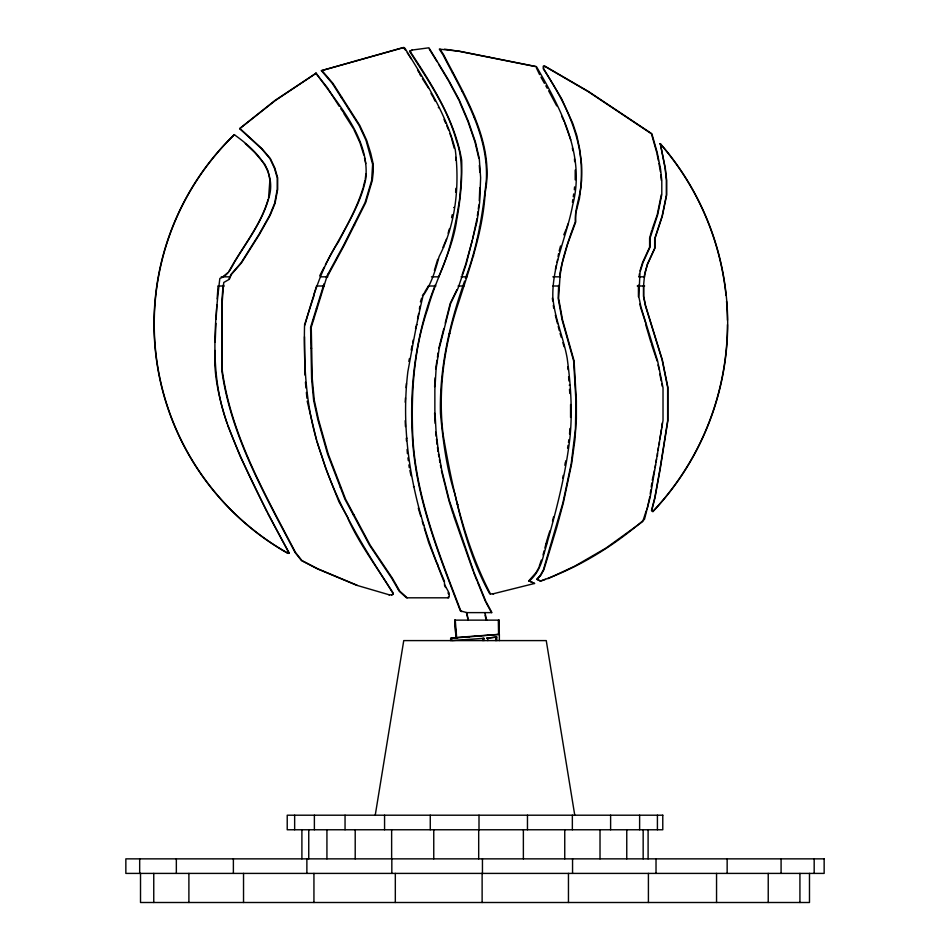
<?xml version="1.0" encoding="UTF-8"?>
<svg xmlns="http://www.w3.org/2000/svg" width="950" height="950" viewBox="0 0 950 950"><rect width="100%" height="100%" fill="white"/><g stroke="black" fill="none" stroke-linecap="round" stroke-linejoin="round"><path stroke-width="1.43" d="M214.973 350.491C213.406 375.44 219.545 400.152 227.181 423.724M215.187 341.964L215.947 323.344M558.648 285.344L558.161 298.252L562.091 319.853L573.634 360.846L575.926 400.793L575.439 429.186L571.199 463.778L562.887 502.93L543.388 569.846L540.253 575.486L536.833 579.346L540.289 581.079M479.275 200.818L479.786 187.839M216.161 319.034L216.849 304.641M434.601 386.674L435.136 377.839M569.561 433.996L569.893 428.474M405.187 402.218L405.472 397.86M406.137 387.719L406.434 383.372M217.134 298.894L218.084 286.009M455.905 188.302L455.62 192.161L456.273 192.161M223.084 285.238L221.789 301.791L221.789 370.227C230.791 435.848 264.86 494.665 295.058 552.461L301.459 560.559L317.502 568.884L356.796 585.319L389.417 594.866M574.322 189.763L574.572 186.924M575.201 179.859L575.213 170.026M639.124 276.64L639.398 273.743M644.136 277.341L647.33 264.207L654.669 248.271L654.669 238.806L662.091 216.161L666.413 195.106L666.413 180.12L665.071 168.079L660.309 143.64L665.297 168.079L666.627 180.12L666.627 195.106L662.316 216.161L654.883 238.806L654.883 248.271L647.556 264.207L644.741 273.279L643.696 284.109L643.696 296.281L645.608 305.71L662.34 359.896L667.862 387.267L667.862 420.743L660.274 468.564L654.989 497.776L651.724 510.542L652.971 511.539A273.849 273.79 -90 0 0 660.309 143.64M365.263 179.217L365.845 174.088M661.616 428.117L662.257 422.999M268.565 198.039L269.895 180.049L268.375 172.449M476.971 218.702L472.649 238.984M477.351 215.959L477.909 211.85M478.289 209.107L478.848 204.998M419.389 309.166L419.805 306.244M650.204 494.036L650.809 489.891M651.213 487.113L651.831 482.968M572.434 202.291L572.85 199.512M573.266 196.721L573.693 193.942M435.658 369.004L436.988 360.24M437.428 357.331L438.081 352.949M562.768 478.325L563.231 475.439M564.846 465.322L565.298 462.424M567.577 448.162L568.029 445.312M568.48 442.463L568.931 439.613M375.238 815.207L403.75 640.597L546.25 640.597L574.762 815.207M655.096 467.602L655.571 464.74M656.046 461.878L656.521 459.016M657.471 453.281L657.436 456.142M657.958 450.419L658.433 447.545M659.371 441.904L659.347 444.683M659.834 439.126L661.449 429.4M557.068 262.378L557.579 259.469M558.077 256.559L558.588 253.65M559.669 275.072C562.78 256.844 568.717 239.222 575.296 221.956C574.548 207.836 581.4 194.655 581.186 180.441C584.036 139.709 565.072 101.804 543.258 68.804L543.258 66.215L544.991 66.215L588.501 91.521L651.866 133.772L657.163 152.404L660.511 168.851L661.794 180.393L661.794 194.596L657.649 214.842L650.049 238.153L650.049 247.19L643.031 262.438L639.979 272.306L638.863 296.78L640.918 306.897L657.661 361.178L663.017 387.754L663.017 420.434L650.239 496.803L644.48 519.317C614.626 545.347 579.096 567.482 541.393 580.688M452.2 214.736L451.606 217.621L452.271 217.621M408.832 361.416L409.414 358.566M412.062 345.693L411.172 350.027L411.825 350.027M412.656 342.808L413.25 339.91M415.518 328.878L416.088 326.123M417.525 319.117L418.677 313.5M661.354 194.596L657.21 214.842L652.116 229.354M466.094 262.711L472.34 240.338M652.234 480.201L654.455 470.404M555.406 269.277L556.403 265.133M552.484 521.194L553.553 516.919M363.351 186.723L364.954 180.476M438.746 348.567L443.793 328.712M445.218 323.107L450.181 303.525L456.914 289.691M646.238 510.744L642.734 521.55L606.124 548.008L574.845 566.117L547.96 578.692M649.8 496.803L647.045 509.319M543.032 554.942L544.136 550.786M544.872 548.019L547.342 538.745M437.701 259.326L434.376 270.418M559.182 250.954L560.548 245.967M651.653 230.672L649.61 238.153L649.61 247.19L642.592 262.438L639.979 270.892M448.103 233.273L449.291 229.009M464.621 281.058C449.647 323.416 439.351 368.042 440.456 413.202C442.973 440.551 446.464 468.16 454.979 494.356C462.709 528.699 472.673 563.006 489.808 593.928L493.62 593.857M465.405 278.326C477.529 246.857 482.873 213.109 486.353 179.704C488.597 134.14 462.852 93.409 442.866 54.566L439.339 49.151L459.218 51.193L536.441 66.619C560.559 108.181 585.841 155.479 572.672 205.081C566.96 235.766 552.271 264.884 552.817 296.733C554.432 317.894 563.516 337.488 567.174 358.233C570.689 384.216 572.577 410.59 570.048 436.762C565.428 477.031 554.824 516.111 543.685 554.942C541.251 564.775 537.273 574.156 529.423 580.901L528.758 580.901L536.073 572.612L538.733 567.839M566.817 227.691L567.946 223.986M304.451 325.161L314.034 295.557M314.022 294.168L316.599 285.843M324.045 283.706L310.591 327.251L311.612 378.872L313.607 400.152L317.894 419.805L327.572 454.064L344.897 499.142L369.562 545.241L391.709 578.206L399.202 591.244L406.517 597.811L448.697 597.811C451.44 591.886 443.436 587.064 444.41 581.115C416.1 515.482 399.178 443.282 407.871 371.616C412.561 346.275 417.038 320.696 423.071 295.723C431.324 284.074 435.468 270.18 439.126 256.524C455.881 224.081 459.729 185.63 455.264 149.673C445.859 112.848 424.484 80.465 404.997 48.343L404.023 47.5L321.385 70.668L332.31 83.41L359.136 125.448L366.011 140.303L372.626 164.314L371.652 180.417L365.037 202.635L343.805 244.874L326.242 277.293M420.423 301.863L421.61 298.181M547.758 537.439L549.872 530.931M363.031 187.981C355.241 213.976 340.076 236.93 327.489 260.775M539.161 566.544L541.31 560.108M462.128 274.835L465.809 263.969M268.102 199.393C260.502 226.136 241.763 247.463 228.843 271.629M435.278 284.917C416.599 331.942 409.497 383.016 412.229 433.532C414.699 495.508 438.567 553.636 460.334 610.85L466.854 612.619L468.267 620.136M438.651 276.771C449.991 252.225 455.62 225.459 459.622 198.823C461.546 179.17 463.339 159.018 456.261 140.113C447.189 107.552 427.524 79.527 409.628 51.348L411.872 50.089L428.937 47.797L448.851 80.596L459.23 99.94L468.326 121.315L475.451 142.084L479.275 158.424L480.629 177.745L479.667 202.255L477.043 221.445L466.248 263.969L457.971 288.432L450.621 303.525L439.185 348.567L436.098 369.004L434.863 389.619L434.863 410.281L436.109 432.191L438.401 451.416L441.833 470.488L449.338 500.543L474.074 572.565L485.794 601.255L491.922 612.619L466.414 612.619L468.16 620.136M228.902 279.288L230.898 274.526L241.062 262.829L258.97 234.436L269.717 215.306L274.609 203.359L277.234 189.394L277.234 177.828L274.348 167.912L269.919 158.579L261.559 148.746L239.638 128.654L274.954 100.474L316.16 73.186C337.488 103.704 370.369 138.878 365.702 179.217C361.214 201.804 348.876 221.528 338.544 241.751C321.349 267.437 312.823 296.946 304.511 326.396C303.668 370.286 306.529 414.556 321.86 456.131C337.202 505.78 364.99 549.908 393.157 593.002L393.157 594.296L391.994 594.866L388.978 594.866M446.524 238.961L443.009 247.285L443.674 247.285M563.789 234.828L566.307 228.879M448.032 597.811L448.543 596.624M319.699 275.821L324.081 267.283M325.434 264.658L326.776 262.034M422.406 295.723L423.771 293.526M425.125 291.329L428.521 285.843M536.833 579.346L540.692 575.486L543.827 569.846L556.617 527.867L563.326 502.93L571.639 463.778L574.964 439.47L576.365 418.867L576.365 400.793L574.073 360.846L562.531 319.853L558.6 298.252L560.108 275.072L562.103 263.625L567.708 243.758L575.736 221.956L575.736 213.417L579.476 198.384L581.626 180.441L581.626 164.944L579.785 149.554L576.852 135.66L572.779 123.405L561.592 98.717L543.697 68.804L543.697 66.215M227.964 272.579L223.048 276.616M239.638 128.654L275.393 100.474L316.16 73.186M409.628 51.348L412.324 50.089M391.554 594.866L392.718 594.296M234.246 134.651C254.529 149.067 277.483 170.501 268.791 198.039C262.212 221.932 246.727 241.716 234.175 262.651C230.874 269.076 227.264 276.106 219.842 278.421C213.976 327.085 210.069 378.278 227.822 425.125C244.399 469.537 266.665 511.456 289.132 553.078L288.04 553.411A263.399 263.328 90 0 1 234.246 134.651L234.472 134.651A263.399 263.328 90 0 0 288.254 553.411M545.478 579.334L540.728 581.079L537.273 579.346M321.385 70.668L403.358 47.5L405.769 50.493M492.955 593.857L534.553 583.466L529.423 580.901M496.779 637.034L486.709 638.186L496.779 637.034L496.779 640.597M450.644 640.597L450.644 638.317L457.864 637.723M463.636 637.248L469.407 636.773M475.166 636.298L480.938 635.823M488.157 635.229L491.043 634.992M450.644 638.317L499.356 634.398L499.356 640.597M454.824 620.136L455.988 637.45L454.718 620.136L499.13 620.136L499.13 634.339L456.641 637.45L455.264 620.136M483.942 640.597L483.942 638.317L451.749 640.597L451.749 638.317M380.974 53.699L381.627 53.699M488.941 57.261L489.606 57.261M356.084 60.574L356.749 60.574M452.378 72.901L453.043 72.901M428.652 88.302L422.358 78.636M461.89 91.236L462.555 91.236M340.836 96.781L341.501 96.781M438.306 107.659L438.971 107.659M348.472 108.751L349.137 108.751M343.473 112.302L340.741 108.704M473.896 116.921L474.561 116.921M453.673 207.504L454.326 207.504M353.958 225.304L354.623 225.304M479.311 226.86L479.976 226.86M476.746 239.519L477.411 239.519M473.005 255.871L473.67 255.871M327.809 274.241L328.474 274.241M221.219 276.83L230.102 276.83M320.411 276.83L327.809 276.83M431.442 276.83L438.841 276.83M461.047 276.83L466.973 276.83M552.841 276.83L560.239 276.83M638.697 276.83L644.623 276.83M218.251 285.998L224.176 285.998M317.442 285.998L323.368 285.998M428.474 285.998L435.884 285.998M458.09 285.998L464.004 285.998M552.841 285.998L558.754 285.998M637.224 285.998L644.623 285.998M323.214 286.401L323.879 286.401M424.448 292.434L425.113 292.434M319.782 297.504L320.447 297.504M316.35 308.608L317.015 308.608M312.93 319.711L313.583 319.711M645.668 323L640.87 308.239M416.373 324.734L417.026 324.734M449.243 333.521L449.908 333.521M310.983 348.329L311.636 348.329M659.443 370.037L657.982 364.978M569.216 385.201L569.869 385.201M406.933 438.176L406.279 438.176L406.481 440.978M565.535 460.988L566.188 460.988M413.44 486.614L414.093 486.614M340.278 487.492L340.931 487.492M457.401 504.391L458.054 504.391M643.482 285.344L643.482 296.281L645.394 305.71L662.114 359.896L667.636 387.267L667.636 420.743L660.06 468.564L654.764 497.776L651.498 510.542L652.971 511.539M353.246 514.746L353.899 514.746M347.985 517.857L339.008 501.921L326.171 469.514M424.139 525.326L423.474 525.326L422.275 521.36M545.977 543.863L546.642 543.863M471.734 552.603L472.399 552.603M289.132 553.078L267.651 513.226M437.819 564.276L437.154 564.276L428.688 542.64L424.27 527.998M534.553 583.466L528.758 580.901M397.682 588.608L398.347 588.608M448.673 592.859L448.008 592.859L448.543 594.035M498.691 634.339L498.465 620.136M498.251 634.398L499.356 634.398M483.942 638.317L482.838 638.317L482.838 640.597M444.505 49.151L458.565 51.193L535.776 66.619M357.247 585.319L317.941 568.884L301.91 560.559L295.498 552.461C265.299 494.665 231.23 435.848 222.229 370.227L222.229 301.791L223.737 282.483L229.342 279.288L231.337 274.526L241.502 262.829L259.409 234.436L270.156 215.306L275.049 203.359L277.673 189.394L277.673 177.828L274.788 167.912L270.358 158.579L261.998 148.746L240.077 128.654M544.552 66.215L588.062 91.521L651.427 133.772L656.723 152.404M461.783 611.658L460.774 610.85C439.007 553.636 415.138 495.508 412.668 433.532C411.136 391.4 413.927 348.757 427.785 308.631C435.931 278.338 452.544 250.824 456.831 219.236C460.465 199.761 462.282 179.966 461.676 160.158C454.646 119.807 432.191 84.942 410.067 51.348M407.182 597.811L399.867 591.244L392.374 578.206L370.227 545.241L345.551 499.142L328.237 454.064L318.559 419.805L314.272 400.152L312.277 378.872L311.256 327.251L326.372 278.314L344.458 244.874L365.702 202.635L372.317 180.417L373.279 171.891L373.279 164.314L370.738 153.271L366.664 140.303L359.789 125.448L332.963 83.41L322.05 70.668M245.29 143.581L254.671 152.451L264.765 164.208L268.126 171.178M315.721 73.186L327.061 87.269L339.209 106.317M407.194 52.654L408.607 54.803M409.319 55.884L411.457 59.114M440.004 49.151L443.531 54.566C465.049 96.567 494.819 142.797 485.189 192.482C483.063 230.007 470.404 265.786 459.004 301.269C444.493 343.936 437.57 390.153 443.199 435.053C452.438 489.499 464.823 544.623 490.461 593.928M343.769 113.466L353.447 128.618M429.281 49.056L437.036 61.608M438.567 64.137L448.412 80.596M419.544 73.803L420.957 76.214M430.968 93.409L433.188 97.232M392.718 593.002C378.005 568.326 360.133 545.526 348.223 519.139M540.93 77.164L544.421 83.351M545.822 85.821L547.224 88.291M548.613 90.772L556.724 105.901M486.032 602.514L491.483 612.619M449.113 81.878L458.791 99.94M417.561 69.979L418.879 72.532M267.009 511.955L240.148 456.261L227.608 425.125M433.829 98.539L435.112 101.139M561.747 116.375L564.253 121.612M536.418 67.949L539.588 74.599M354.041 129.901L359.955 142.678L363.826 155.004M444.351 584.796L445.574 587.48M444.006 119.391L445.704 123.298M446.844 125.899L448.554 129.806M459.361 101.27L467.887 121.315L475.012 142.084L478.836 158.424M473.634 572.565L477.054 580.937M477.601 582.255L485.355 601.255M437.665 565.571L443.745 581.115M465.096 548.34L473.195 571.199M453.494 515.339L464.598 547.01M564.716 122.918L570.748 139.864M325.696 468.184L316.956 441.406M651.427 344.054L657.222 361.178M449.932 133.558L451.155 137.227M448.899 500.543L453.079 513.997M418.285 508.108L420.684 516.052M560.072 333.367L561.272 337.357M562.875 342.689L564.074 346.679M645.632 324.401L651.011 342.653M451.559 138.463L454.231 148.271M316.552 440.076L307.194 401.161M555.334 315.151L557.496 323.594M558.22 326.408L559.312 330.624M441.394 470.488L444.838 484.262M445.17 485.616L448.554 499.189M484.916 612.619L486.661 620.136M485.058 615.125L486.21 620.136M364.479 157.878L365.809 163.626M409.854 470.404L411.053 475.808M657.008 153.769L658.398 160.621M658.956 163.364L660.393 171.736M659.834 374.122L661.212 380.938M661.758 383.669L662.304 386.389M639.896 304.012L640.478 306.897M572.339 148.01L572.874 150.718M438.461 454.147L438.947 456.867M439.434 459.586L439.921 462.317M440.42 465.037L440.907 467.756M567.72 366.866L568.124 369.74M552.354 298.158L552.734 300.996M553.304 305.259L553.684 308.109M407.942 457.853L408.322 460.667M408.88 464.883L409.26 467.697M435.67 432.191L436.169 436.311M436.489 439.054L437.142 444.553M437.475 447.296L437.962 451.416M660.713 174.622L661.354 180.393M305.425 382.221L305.971 388.051M306.375 392.421L306.921 398.252M568.622 376.77L568.919 380.986M569.501 389.334L569.798 393.478M407.087 449.409L407.384 453.625M479.322 165.324L479.798 172.223M574.465 158.864L574.655 161.654M455.691 157.344L455.858 160.289M434.589 413.202L435.171 423.427M405.187 420.684L405.448 426.574M304.986 375.119L304.499 336.716M814.174 858.859L814.174 873.406M809.483 873.406L809.483 902.5L140.517 902.5L140.517 873.406M799.924 873.406L799.924 902.5M781.09 858.859L781.09 873.406M768.229 873.406L768.229 902.5M727.154 858.859L727.154 873.406M716.549 873.406L716.549 902.5M657.412 815.207L657.412 829.766M656.023 858.859L656.023 873.406M648.411 873.406L648.411 902.5M648.102 829.766L648.102 858.859M643.162 829.766L643.162 858.859M639.623 815.207L639.623 829.766M638.424 285.154L638.424 296.78M626.762 829.766L626.762 858.859M610.613 815.207L610.613 829.766M600.02 829.766L600.02 858.859M572.553 858.859L572.553 873.406M572.351 815.207L572.351 829.766M570.57 404.51L570.57 417.43M568.456 873.406L568.456 902.5M564.751 829.766L564.751 858.859M527.464 815.207L527.464 829.766M523.367 829.766L523.367 858.859M499.023 620.136L499.023 634.339M498.584 620.136L498.584 634.339M495.674 637.034L495.674 640.597M487.813 638.186L487.813 640.597M482.446 858.859L482.446 873.406M482.125 873.406L482.125 902.5M479.002 815.207L479.002 829.766M478.693 829.766L478.693 858.859M433.758 829.766L433.758 858.859M430.267 815.207L430.267 829.766M395.319 873.406L395.319 902.5M391.827 858.859L391.827 873.406M391.637 829.766L391.637 858.859M384.572 815.207L384.572 829.766M355.205 829.766L355.205 858.859M345.052 815.207L345.052 829.766M326.931 829.766L326.931 858.859M314.379 815.207L314.379 829.766M313.939 873.406L313.939 902.5M308.75 829.766L308.75 858.859M306.874 858.859L306.874 873.406M301.898 829.766L301.898 858.859M294.654 815.207L294.654 829.766M243.533 873.406L243.533 902.5M233.379 858.859L233.379 873.406M188.896 873.406L188.896 902.5M176.344 858.859L176.344 873.406M153.757 873.406L153.757 902.5M139.674 858.859L139.674 873.406M660.096 143.64A273.849 273.79 90 0 1 726.014 295.426M726.548 301.245A273.849 273.79 90 0 1 727.439 320.245M727.462 324.627A273.849 273.79 90 0 1 652.757 511.539M662.779 815.207L287.221 815.207L287.221 829.766L662.779 829.766L662.779 815.207M824.149 858.859L125.851 858.859L125.851 873.406L824.149 873.406L824.149 858.859"/></g></svg>
